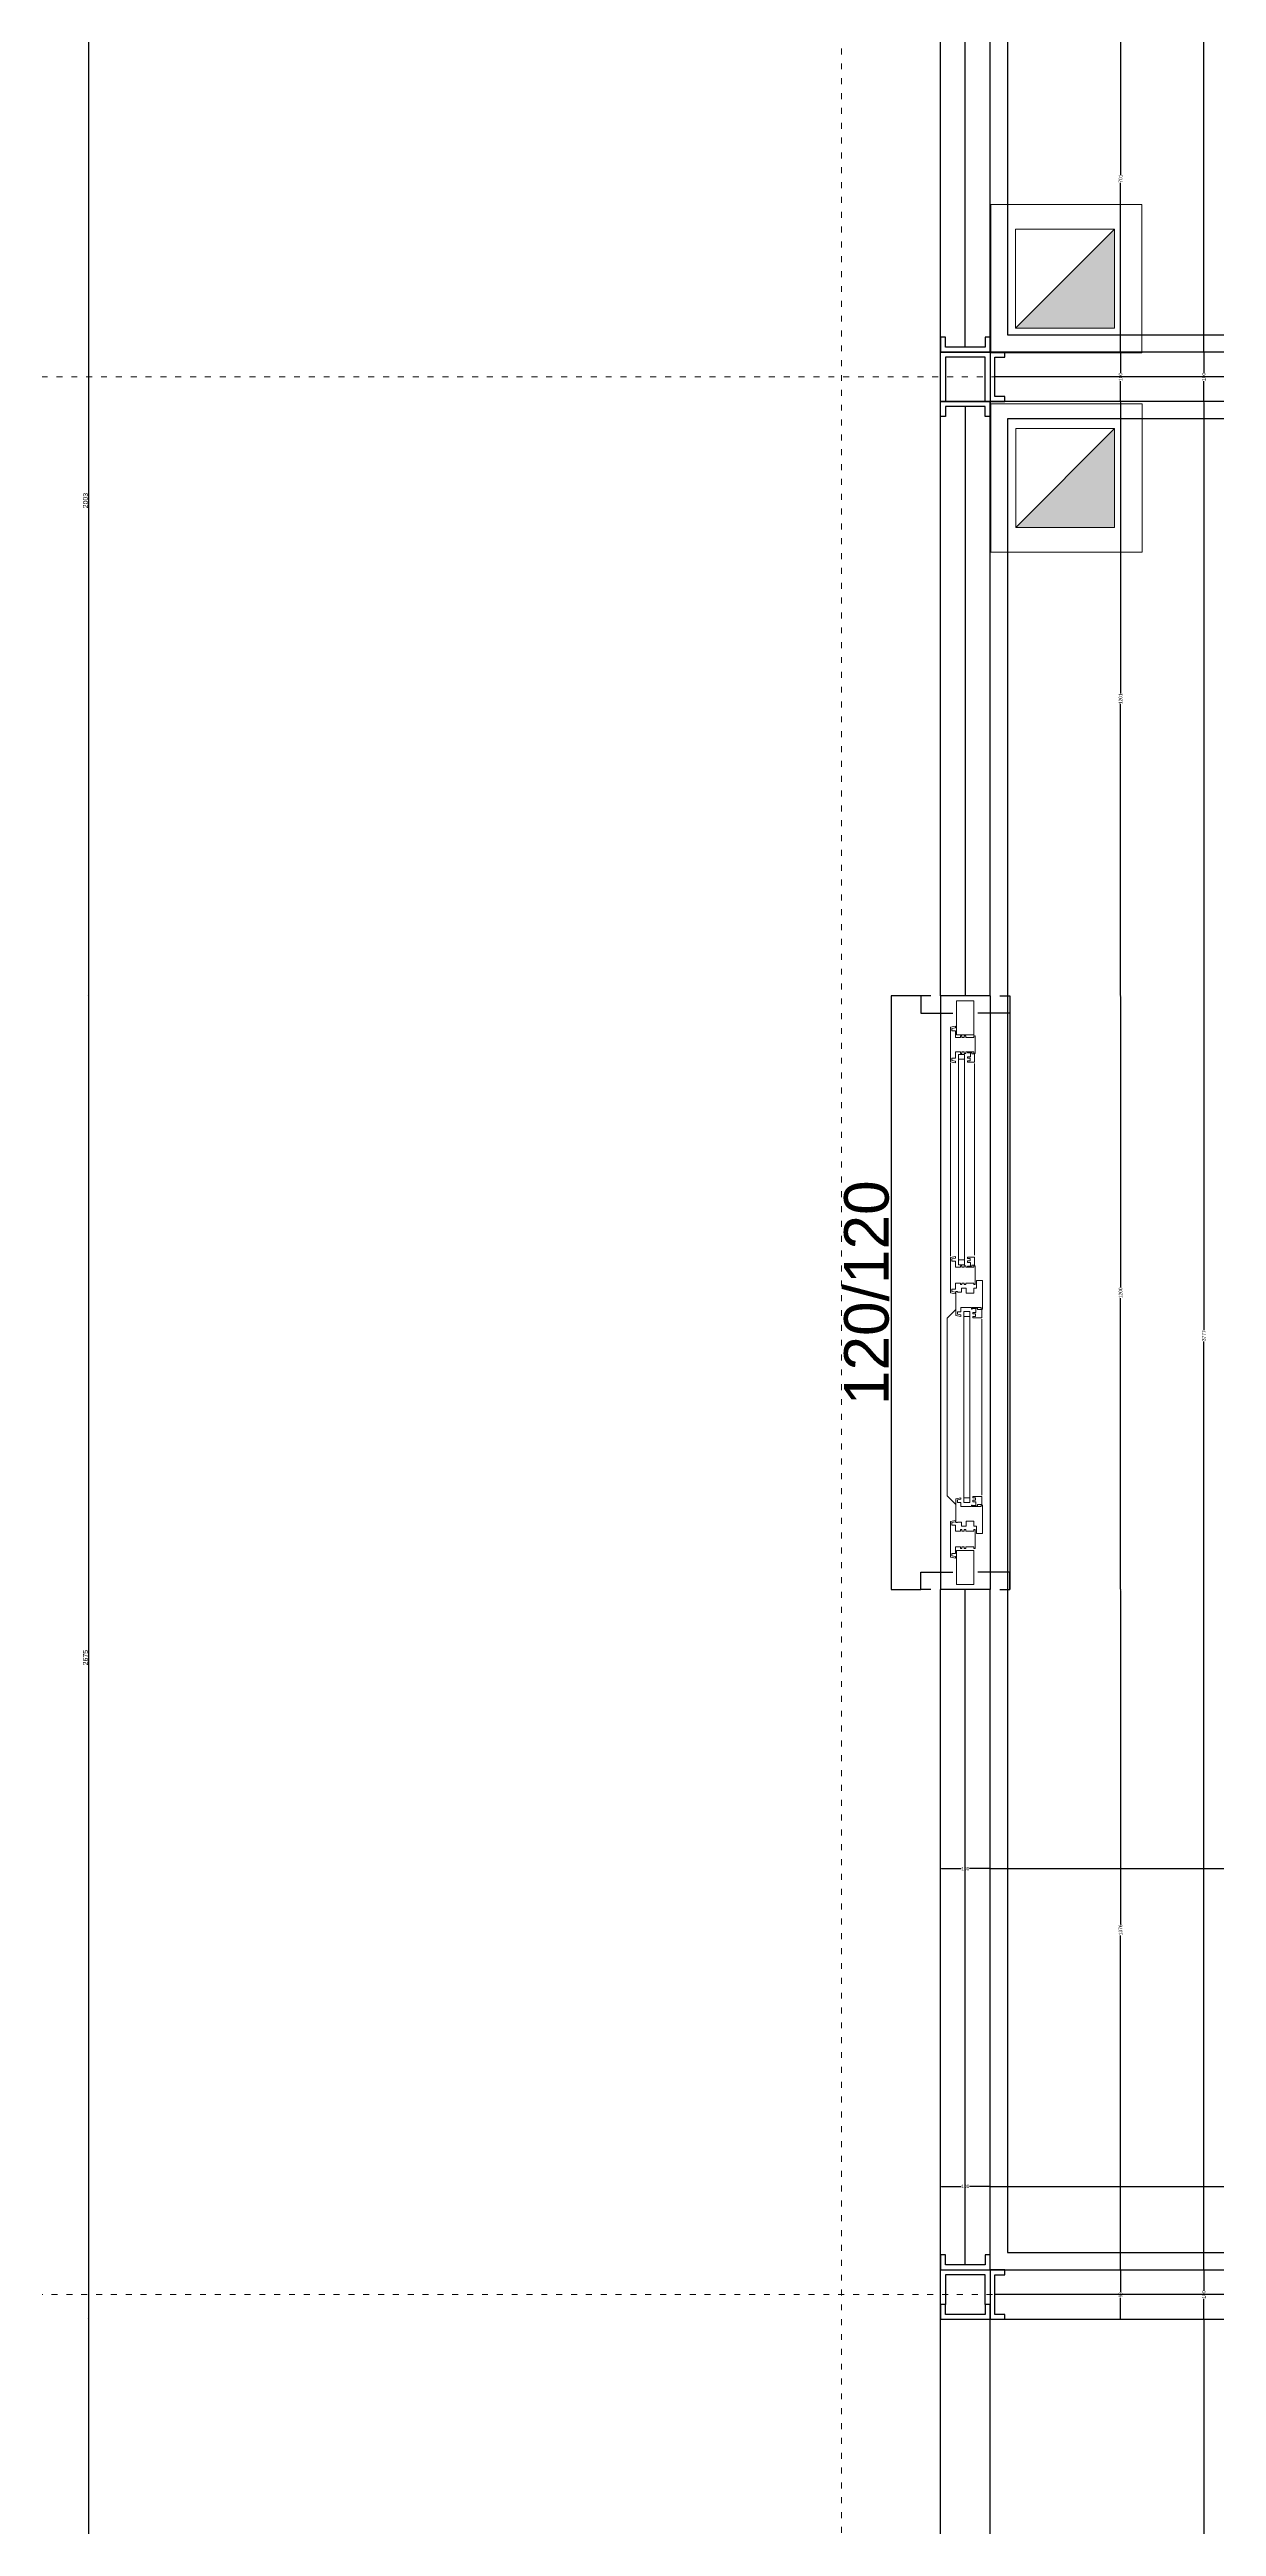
# Model space of a CAD drawing. Header units: centimetres. Extents: x -373760 to 14750, y -122502 to 29584.
# Drawn here: x -292172 to -289813, y -79512 to -74505 of the extents above; entities that cross this region are included whole.
import ezdxf
from ezdxf.enums import TextEntityAlignment as Align

# ---------------------------------------------------------------- set-up
doc = ezdxf.new("R2010")
doc.units = ezdxf.units.CM
doc.linetypes.add('ACAD_ISO03W100', pattern=[30, 12, -18])
for name, color, linetype, lineweight in [('AKSLAR-P', 211, 'Continuous', 9), ('DOGRAMA', 4, 'Continuous', 20), ('duvar', 10, 'Continuous', 25), ('PENCERE', 5, 'Continuous', 13), ('Ölçü iç KGK', 124, 'Continuous', 20)]:
    doc.layers.add(name, color=color, linetype=linetype, lineweight=lineweight)
for name, color, linetype in [('duvar-kesim', 7, 'Continuous'), ('Kolon', 7, 'Continuous'), ('penc-yazi', 7, 'Continuous'), ('siva', 121, 'Continuous'), ('TASYUNU-P', 40, 'Continuous')]:
    doc.layers.add(name, color=color, linetype=linetype)
doc.styles.get("Standard").update_dxf_attribs({"font": 'arial.ttf'})
doc.linetypes.add('BATTING', pattern='A,0.00254,-2.54,[134,ltypeshp.shx,S=2.54,R=0,X=-2.54,Y=0],-5.08,[134,ltypeshp.shx,S=2.54,R=180,X=2.54,Y=0],-2.54', length=10.16254)
doc.dimstyles.new('Aydın İç Ölçü', dxfattribs={"dimtxt": 7, "dimasz": 3, "dimexe": 0.18, "dimexo": 0.0625, "dimgap": 1, "dimtad": 0, "dimdec": 0, "dimzin": 0, "dimdsep": 46, "dimtxsty": 'Standard', "dimblk": 'DOT', "dimcen": 1, "dimse1": 1, "dimse2": 1, "dimclrd": 256, "dimclrt": 6, "dimadec": 0, "dimazin": 0, "dimtfac": 1, "dimtdec": 0, "dimtix": 1, "dimtofl": 0, "dimtmove": 0, "dimatfit": 3, "dimldrblk": 'DOT', "dimfxl": 1, "dimtolj": 1, "dimtzin": 0, "dimarcsym": 0})
doc.dimstyles.new('aydın ölçü', dxfattribs={"dimtxt": 10, "dimasz": 2.5, "dimexe": 5, "dimexo": 5, "dimtad": 1, "dimdec": 0, "dimtxsty": 'Standard', "dimblk": 'ARCHTICK', "dimcen": 2.5, "dimse1": 1, "dimse2": 1, "dimadec": 0, "dimazin": 0, "dimtfac": 1, "dimtdec": 0, "dimtix": 1, "dimtmove": 0, "dimatfit": 3, "dimfxl": 5, "dimfxlon": 1, "dimarcsym": 0})

# ---------------------------------------------------------------- blocks, each defined once
blk = doc.blocks.new('fm-win2')
at = {"color": 8, "linetype": 'Continuous'}
for p, q in [((11, 1.37), (11, 0.17)), ((11, 1.37), (54.25, 1.37)), ((11, 0.17), (54.25, 0.17)), ((12, 1.37), (12, 0.17)), ((12.75, 3), (52.5, 3)), ((53.25, 1.37), (53.25, 0.17)), ((54.25, 1.37), (54.25, 0.17)), ((63.85, 0.28), (63.85, -0.92)), ((63.85, 0.28), (103.15, 0.28)), ((64.85, 0.28), (64.85, -0.92)), ((102.15, 0.28), (102.15, -0.92)), ((103.15, 0.28), (103.15, -0.92)), ((12.85, -1.85), (52.3, -1.85)), ((63.85, -0.92), (103.15, -0.92)), ((65.4, -3.35), (101.6, -3.35))]:
    blk.add_line(p, q, dxfattribs=at)
at = {"linetype": 'Continuous'}
for points in [[(7, -1.75), (0, -1.75), (0, 1.75), (7, 1.75)], [(7.5, -1.7), (7.5, -0.1), (7.2, -0.1), (7.2, 0.2), (7.5, 0.2), (7.5, 0.7), (7.2, 0.7), (7.2, 1), (7.5, 1), (7.5, 2), (6.16, 2), (6.16, 2.7), (5.65, 2.7), (5.51, 2), (5.2, 2), (5.4, 3), (12.5, 3), (12.7, 2), (12.39, 2), (12.25, 2.7), (11.74, 2.7), (11.74, 2), (10.5, 2), (10.5, 1), (10.8, 1), (10.8, 0.7), (10.5, 0.7), (10.5, 0.2), (10.8, 0.2), (10.8, -0.1), (10.5, -0.1), (10.5, -1.7), (10.8, -1.7), (10.8, -2), (7.2, -2), (7.2, -1.7)], [(58, 2), (59.24, 2), (59.24, 2.7), (59.75, 2.7), (59.89, 2), (60.2, 2), (60, 3), (52.75, 3), (52.55, 2), (52.86, 2), (53, 2.7), (53.51, 2.7), (53.51, 2), (54.75, 2), (54.75, 1), (54.45, 1), (54.45, 0.7), (54.75, 0.7), (54.75, 0.2), (54.45, 0.2), (54.45, -0.1), (54.75, -0.1), (54.75, -1.69), (54.45, -1.69), (54.45, -2), (58.3, -2), (58.3, -1.69), (58, -1.69), (58, -0.1), (58.3, -0.1), (58.3, 0.2), (58, 0.2), (58, 0.7), (58.3, 0.7), (58.3, 1), (58, 1)], [(63.05, -1.25), (63.05, 0.9), (63.89, 0.9), (63.89, 1.6), (64.4, 1.6), (64.54, 0.9), (64.85, 0.9), (64.65, 1.9), (59.75, 1.9), (59.75, 1.6), (59.85, 1.6), (59.85, 0.8), (59.05, 0.8), (59.05, -0.2), (60.05, -0.2), (60.05, -1.75), (59.05, -1.75), (59.05, -2.25), (57.5, -2.25), (57.5, -3.5), (63.35, -3.5), (63.35, -3.2), (63.05, -3.2), (63.05, -1.4), (63.35, -1.4), (63.35, -1.25)], [(103.95, -1.4), (103.65, -1.4), (103.65, -1.25), (103.95, -1.25), (103.95, 0.9), (103.11, 0.9), (103.11, 1.6), (102.6, 1.6), (102.46, 0.9), (102.15, 0.9), (102.35, 1.9), (107.25, 1.9), (107.25, 1.6), (107.15, 1.6), (107.15, 0.8), (107.95, 0.8), (107.95, -0.2), (106.95, -0.2), (106.95, -1.75), (107.95, -1.75), (107.95, -2.25), (109.5, -2.25), (109.5, -3.5), (103.65, -3.5), (103.65, -3.2), (103.95, -3.2)], [(109, 0.7), (108.7, 0.7), (108.7, 1), (109, 1), (109, 2), (107.76, 2), (107.76, 2.7), (107.25, 2.7), (107.11, 2), (106.8, 2), (107, 3), (114.35, 3), (114.55, 2), (114.24, 2), (114.1, 2.7), (113.59, 2.7), (113.59, 2), (112.25, 2), (112.25, 1), (112.55, 1), (112.55, 0.7), (112.25, 0.7), (112.25, 0.2), (112.55, 0.2), (112.55, -0.1), (112.25, -0.1), (112.25, -1.69), (112.55, -1.69), (112.55, -2), (108.7, -2), (108.7, -1.69), (109, -1.69), (109, -0.1), (108.7, -0.1), (108.7, 0.2), (109, 0.2)], [(113, -1.75), (120, -1.75), (120, 1.75), (113, 1.75)]]:
    blk.add_lwpolyline(points, close=True, dxfattribs=at)
at = {"color": 8, "linetype": 'Continuous'}
blk.add_lwpolyline([(63.45, 1.9), (65.25, 3.7), (101.75, 3.7), (103.55, 1.9)], dxfattribs=at)
for points in [[(10.9, -1.35), (10.9, -1.85), (12.6, -1.85), (12.6, -0.45), (12.3, -0.45), (12.3, -0.95), (11.8, -0.95), (11.8, -0.45), (11.5, -0.45), (11.5, -1.05), (10.7, -1.05), (10.7, -0.45), (10.6, -0.45), (10.6, -1.35)], [(54.35, -1.35), (54.35, -1.85), (52.65, -1.85), (52.65, -0.45), (52.95, -0.45), (52.95, -0.95), (53.45, -0.95), (53.45, -0.45), (53.75, -0.45), (53.75, -1.05), (54.55, -1.05), (54.55, -0.45), (54.65, -0.45), (54.65, -1.35)], [(63.15, -2.45), (63.45, -2.45), (63.45, -3.35), (65.15, -3.35), (65.15, -1.55), (64.85, -1.55), (64.85, -2.05), (64.35, -2.05), (64.35, -1.55), (64.05, -1.55), (64.05, -2.15), (63.25, -2.15), (63.25, -1.55), (63.15, -1.55)], [(103.85, -2.45), (103.55, -2.45), (103.55, -3.35), (101.85, -3.35), (101.85, -1.55), (102.15, -1.55), (102.15, -2.05), (102.65, -2.05), (102.65, -1.55), (102.95, -1.55), (102.95, -2.15), (103.75, -2.15), (103.75, -1.55), (103.85, -1.55)]]:
    blk.add_lwpolyline(points, close=True, dxfattribs=at)
blk = doc.blocks.new('_ArchTick')
at = {"color": 0, "linetype": 'ByBlock', "const_width": 0.15}
blk.add_lwpolyline([(-0.5, -0.5), (0.5, 0.5)], dxfattribs=at)
blk = doc.blocks.new('*D369')
at = {"layer": 'Defpoints', "color": 0, "ltscale": 0.5, "transparency": 16777216}
for p in [(-290370.8, -74415.8), (-292093.4, -76418.5), (-290370.8, -76418.5)]:
    blk.add_point(p, dxfattribs=at)
at = {"layer": 'Ölçü iç KGK', "color": 0, "lineweight": -2, "ltscale": 0.5, "transparency": 16777216}
blk.add_line((-292093.4, -74415.8), (-292093.4, -76418.5), dxfattribs=at)
at = {"layer": 'Ölçü iç KGK', "color": 0, "lineweight": -2, "ltscale": 0.5, "transparency": 16777216, "xscale": 2.5, "yscale": 2.5, "zscale": 2.5}
for p, rotation in [((-292093.4, -74415.8), 90), ((-292093.4, -76418.5), 270)]:
    blk.add_blockref('_ArchTick', p, dxfattribs=dict(at, rotation=rotation))
at = {"layer": 'Ölçü iç KGK', "color": 0, "lineweight": -2, "ltscale": 0.5, "transparency": 16777216, "insert": (-292099.1, -75417.1), "char_height": 10, "attachment_point": 5, "rotation": 90}
blk.add_mtext('2003', dxfattribs=at)
blk = doc.blocks.new('*D370')
at = {"layer": 'Defpoints', "color": 0, "ltscale": 0.5, "transparency": 16777216}
for p in [(-290370.8, -76418.5), (-292093.4, -79093.5), (-290370.8, -79093.5)]:
    blk.add_point(p, dxfattribs=at)
at = {"layer": 'Ölçü iç KGK', "color": 0, "lineweight": -2, "ltscale": 0.5, "transparency": 16777216}
blk.add_line((-292093.4, -76418.5), (-292093.4, -79093.5), dxfattribs=at)
at = {"layer": 'Ölçü iç KGK', "color": 0, "lineweight": -2, "ltscale": 0.5, "transparency": 16777216, "xscale": 2.5, "yscale": 2.5, "zscale": 2.5}
for p, rotation in [((-292093.4, -76418.5), 90), ((-292093.4, -79093.5), 270)]:
    blk.add_blockref('_ArchTick', p, dxfattribs=dict(at, rotation=rotation))
at = {"layer": 'Ölçü iç KGK', "color": 0, "lineweight": -2, "ltscale": 0.5, "transparency": 16777216, "insert": (-292099.1, -77756), "char_height": 10, "attachment_point": 5, "rotation": 90}
blk.add_mtext('2675', dxfattribs=at)
blk = doc.blocks.new('*D371')
at = {"layer": 'Defpoints', "color": 0, "ltscale": 0.5, "transparency": 16777216}
for p in [(-290370.8, -79093.5), (-292093.4, -80615.3), (-290370.8, -80615.3)]:
    blk.add_point(p, dxfattribs=at)
at = {"layer": 'Ölçü iç KGK', "color": 0, "lineweight": -2, "ltscale": 0.5, "transparency": 16777216}
blk.add_line((-292093.4, -79093.5), (-292093.4, -80615.3), dxfattribs=at)
at = {"layer": 'Ölçü iç KGK', "color": 0, "lineweight": -2, "ltscale": 0.5, "transparency": 16777216, "xscale": 2.5, "yscale": 2.5, "zscale": 2.5}
for p, rotation in [((-292093.4, -79093.5), 90), ((-292093.4, -80615.3), 270)]:
    blk.add_blockref('_ArchTick', p, dxfattribs=dict(at, rotation=rotation))
at = {"layer": 'Ölçü iç KGK', "color": 0, "lineweight": -2, "ltscale": 0.5, "transparency": 16777216, "insert": (-292099.1, -79854.4), "char_height": 10, "attachment_point": 5, "rotation": 90}
blk.add_mtext('1522', dxfattribs=at)
blk = doc.blocks.new('*D382')
at = {"layer": 'Defpoints', "color": 0, "ltscale": 0.5, "transparency": 16777216}
for p in [(-290370.8, -79093.5), (-288970.2, -79093.5), (-288970.2, -82734.8)]:
    blk.add_point(p, dxfattribs=at)
at = {"layer": 'Ölçü iç KGK', "color": 0, "lineweight": -2, "ltscale": 0.5, "transparency": 16777216}
blk.add_line((-290370.8, -82734.8), (-288970.2, -82734.8), dxfattribs=at)
at = {"layer": 'Ölçü iç KGK', "color": 0, "lineweight": -2, "ltscale": 0.5, "transparency": 16777216, "xscale": 2.5, "yscale": 2.5, "zscale": 2.5, "rotation": 180}
blk.add_blockref('_ArchTick', (-290370.8, -82734.8), dxfattribs=at)
at = {"layer": 'Ölçü iç KGK', "color": 0, "lineweight": -2, "ltscale": 0.5, "transparency": 16777216, "xscale": 2.5, "yscale": 2.5, "zscale": 2.5}
blk.add_blockref('_ArchTick', (-288970.2, -82734.8), dxfattribs=at)
at = {"layer": 'Ölçü iç KGK', "color": 0, "lineweight": -2, "ltscale": 0.5, "transparency": 16777216, "insert": (-289670.5, -82729.1), "char_height": 10, "attachment_point": 5}
blk.add_mtext('1401', dxfattribs=at)
blk = doc.blocks.new('_Dot')
at = {"color": 0, "linetype": 'ByBlock', "lineweight": -2}
blk.add_line((-0.5, 0), (-1, 0), dxfattribs=at)
at = {"color": 0, "linetype": 'ByBlock', "const_width": 0.5}
blk.add_lwpolyline([(-0.25, 0, 1), (0.25, 0, 1)], format="xyb", close=True, dxfattribs=at)
blk = doc.blocks.new('*D400')
at = {"layer": 'Defpoints', "color": 0, "ltscale": 0.5, "transparency": 16777216}
for p in [(-289838.8, -72543.5), (-289838.8, -75117), (-289838.8, -75117)]:
    blk.add_point(p, dxfattribs=at)
at = {"layer": 'Ölçü iç KGK', "lineweight": -2, "ltscale": 0.5, "transparency": 16777216}
for p, q in [((-289838.8, -72546.5), (-289838.8, -73818.8)), ((-289838.8, -75114), (-289838.8, -73841.8))]:
    blk.add_line(p, q, dxfattribs=at)
at = {"layer": 'Ölçü iç KGK', "lineweight": -2, "ltscale": 0.5, "transparency": 16777216, "xscale": 3, "yscale": 3, "zscale": 3}
for p, rotation in [((-289838.8, -72543.5), 90), ((-289838.8, -75117), 270)]:
    blk.add_blockref('_Dot', p, dxfattribs=dict(at, rotation=rotation))
at = {"layer": 'Ölçü iç KGK', "color": 6, "lineweight": -2, "ltscale": 0.5, "transparency": 16777216, "insert": (-289838.8, -73830.3), "char_height": 7, "attachment_point": 5, "rotation": 90}
blk.add_mtext('\\A1;2574', dxfattribs=at)
blk = doc.blocks.new('*D401')
at = {"layer": 'Defpoints', "color": 0, "ltscale": 0.5, "transparency": 16777216}
for p in [(-289838.8, -75117), (-289838.8, -75217), (-289838.8, -75217)]:
    blk.add_point(p, dxfattribs=at)
at = {"layer": 'Ölçü iç KGK', "lineweight": -2, "ltscale": 0.5, "transparency": 16777216}
for p, q in [((-289838.8, -75120), (-289838.8, -75158.6)), ((-289838.8, -75214), (-289838.8, -75175.4))]:
    blk.add_line(p, q, dxfattribs=at)
at = {"layer": 'Ölçü iç KGK', "lineweight": -2, "ltscale": 0.5, "transparency": 16777216, "xscale": 3, "yscale": 3, "zscale": 3}
for p, rotation in [((-289838.8, -75117), 90), ((-289838.8, -75217), 270)]:
    blk.add_blockref('_Dot', p, dxfattribs=dict(at, rotation=rotation))
at = {"layer": 'Ölçü iç KGK', "color": 6, "lineweight": -2, "ltscale": 0.5, "transparency": 16777216, "insert": (-289838.8, -75167), "char_height": 7, "attachment_point": 5, "rotation": 90}
blk.add_mtext('\\A1;100', dxfattribs=at)
blk = doc.blocks.new('*D402')
at = {"layer": 'Defpoints', "color": 0, "ltscale": 0.5, "transparency": 16777216}
for p in [(-289838.8, -75217), (-289838.8, -78993.5), (-289838.8, -78993.5)]:
    blk.add_point(p, dxfattribs=at)
at = {"layer": 'Ölçü iç KGK', "lineweight": -2, "ltscale": 0.5, "transparency": 16777216}
for p, q in [((-289838.8, -75220), (-289838.8, -77093.8)), ((-289838.8, -78990.5), (-289838.8, -77116.7))]:
    blk.add_line(p, q, dxfattribs=at)
at = {"layer": 'Ölçü iç KGK', "lineweight": -2, "ltscale": 0.5, "transparency": 16777216, "xscale": 3, "yscale": 3, "zscale": 3}
for p, rotation in [((-289838.8, -75217), 90), ((-289838.8, -78993.5), 270)]:
    blk.add_blockref('_Dot', p, dxfattribs=dict(at, rotation=rotation))
at = {"layer": 'Ölçü iç KGK', "color": 6, "lineweight": -2, "ltscale": 0.5, "transparency": 16777216, "insert": (-289838.8, -77105.3), "char_height": 7, "attachment_point": 5, "rotation": 90}
blk.add_mtext('\\A1;3777', dxfattribs=at)
blk = doc.blocks.new('*D403')
at = {"layer": 'Defpoints', "color": 0, "ltscale": 0.5, "transparency": 16777216}
for p in [(-289838.8, -78993.5), (-289838.8, -79093.5), (-289838.8, -79093.5)]:
    blk.add_point(p, dxfattribs=at)
at = {"layer": 'Ölçü iç KGK', "lineweight": -2, "ltscale": 0.5, "transparency": 16777216}
for p, q in [((-289838.8, -78996.5), (-289838.8, -79035.2)), ((-289838.8, -79090.5), (-289838.8, -79051.9))]:
    blk.add_line(p, q, dxfattribs=at)
at = {"layer": 'Ölçü iç KGK', "lineweight": -2, "ltscale": 0.5, "transparency": 16777216, "xscale": 3, "yscale": 3, "zscale": 3}
for p, rotation in [((-289838.8, -78993.5), 90), ((-289838.8, -79093.5), 270)]:
    blk.add_blockref('_Dot', p, dxfattribs=dict(at, rotation=rotation))
at = {"layer": 'Ölçü iç KGK', "color": 6, "lineweight": -2, "ltscale": 0.5, "transparency": 16777216, "insert": (-289838.8, -79043.5), "char_height": 7, "attachment_point": 5, "rotation": 90}
blk.add_mtext('\\A1;100', dxfattribs=at)
blk = doc.blocks.new('*D404')
at = {"layer": 'Defpoints', "color": 0, "ltscale": 0.5, "transparency": 16777216}
for p in [(-289838.8, -79093.5), (-289839.6, -80514.9), (-289838.8, -80514.9)]:
    blk.add_point(p, dxfattribs=at)
at = {"layer": 'Ölçü iç KGK', "lineweight": -2, "ltscale": 0.5, "transparency": 16777216}
for p, q in [((-289838.8, -79096.5), (-289838.8, -79793.8)), ((-289838.8, -80511.9), (-289838.8, -79814.7))]:
    blk.add_line(p, q, dxfattribs=at)
at = {"layer": 'Ölçü iç KGK', "lineweight": -2, "ltscale": 0.5, "transparency": 16777216, "xscale": 3, "yscale": 3, "zscale": 3}
for p, rotation in [((-289838.8, -79093.5), 90), ((-289838.8, -80514.9), 270)]:
    blk.add_blockref('_Dot', p, dxfattribs=dict(at, rotation=rotation))
at = {"layer": 'Ölçü iç KGK', "color": 6, "lineweight": -2, "ltscale": 0.5, "transparency": 16777216, "insert": (-289838.8, -79804.2), "char_height": 7, "attachment_point": 5, "rotation": 90}
blk.add_mtext('\\A1;1421', dxfattribs=at)
blk = doc.blocks.new('*D422')
at = {"layer": 'Defpoints', "color": 0, "ltscale": 0.5, "transparency": 16777216}
for p in [(-290370.8, -78186.7), (-290270.8, -78182.6), (-290270.8, -78186.7)]:
    blk.add_point(p, dxfattribs=at)
at = {"layer": 'Ölçü iç KGK', "lineweight": -2, "ltscale": 0.5, "transparency": 16777216}
for p, q in [((-290367.8, -78182.6), (-290329.2, -78182.6)), ((-290273.8, -78182.6), (-290312.5, -78182.6))]:
    blk.add_line(p, q, dxfattribs=at)
at = {"layer": 'Ölçü iç KGK', "lineweight": -2, "ltscale": 0.5, "transparency": 16777216, "xscale": 3, "yscale": 3, "zscale": 3, "rotation": 180}
blk.add_blockref('_Dot', (-290370.8, -78182.6), dxfattribs=at)
at = {"layer": 'Ölçü iç KGK', "lineweight": -2, "ltscale": 0.5, "transparency": 16777216, "xscale": 3, "yscale": 3, "zscale": 3}
blk.add_blockref('_Dot', (-290270.8, -78182.6), dxfattribs=at)
at = {"layer": 'Ölçü iç KGK', "color": 6, "lineweight": -2, "ltscale": 0.5, "transparency": 16777216, "insert": (-290320.8, -78182.6), "char_height": 7, "attachment_point": 5}
blk.add_mtext('\\A1;100', dxfattribs=at)
blk = doc.blocks.new('*D423')
at = {"layer": 'Defpoints', "color": 0, "ltscale": 0.5, "transparency": 16777216}
for p in [(-290270.8, -78186.7), (-286270.8, -78182.6), (-286270.8, -78182.6)]:
    blk.add_point(p, dxfattribs=at)
at = {"layer": 'Ölçü iç KGK', "lineweight": -2, "ltscale": 0.5, "transparency": 16777216}
for p, q in [((-290267.8, -78182.6), (-288282.4, -78182.6)), ((-286273.8, -78182.6), (-288259.3, -78182.6))]:
    blk.add_line(p, q, dxfattribs=at)
at = {"layer": 'Ölçü iç KGK', "lineweight": -2, "ltscale": 0.5, "transparency": 16777216, "xscale": 3, "yscale": 3, "zscale": 3, "rotation": 180}
blk.add_blockref('_Dot', (-290270.8, -78182.6), dxfattribs=at)
at = {"layer": 'Ölçü iç KGK', "lineweight": -2, "ltscale": 0.5, "transparency": 16777216, "xscale": 3, "yscale": 3, "zscale": 3}
blk.add_blockref('_Dot', (-286270.8, -78182.6), dxfattribs=at)
at = {"layer": 'Ölçü iç KGK', "color": 6, "lineweight": -2, "ltscale": 0.5, "transparency": 16777216, "insert": (-288270.8, -78182.6), "char_height": 7, "attachment_point": 5}
blk.add_mtext('\\A1;4000', dxfattribs=at)
blk = doc.blocks.new('FDGFDGFDGF')
at = {"layer": 'DOGRAMA'}
blk.add_hatch(color=256, dxfattribs=at).paths.add_polyline_path([(-13051.68, -9217.1), (-13031.68, -9217.1), (-13031.68, -9197.1)])
blk.add_line((-13051.68, -9217.1), (-13031.68, -9197.1), dxfattribs=at)
for points in [[(-13026.13, -9222.1), (-13026.13, -9192.1), (-13056.68, -9192.1), (-13056.68, -9222.1)], [(-13031.68, -9217.1), (-13031.68, -9197.1), (-13051.68, -9197.1), (-13051.68, -9217.1)]]:
    blk.add_lwpolyline(points, close=True, dxfattribs=at)
blk = doc.blocks.new('*D437')
at = {"layer": 'Defpoints', "color": 0, "ltscale": 0.45, "transparency": 16777216}
for p in [(-292722.5, -69015.3), (-292426, -79093.5), (-290370.8, -79093.5)]:
    blk.add_point(p, dxfattribs=at)
at = {"layer": 'Ölçü iç KGK', "color": 0, "lineweight": -2, "ltscale": 0.45, "transparency": 16777216}
blk.add_line((-292426, -69015.3), (-292426, -79093.5), dxfattribs=at)
at = {"layer": 'Ölçü iç KGK', "color": 0, "lineweight": -2, "ltscale": 0.45, "transparency": 16777216, "xscale": 2.5, "yscale": 2.5, "zscale": 2.5}
for p, rotation in [((-292426, -69015.3), 90), ((-292426, -79093.5), 270)]:
    blk.add_blockref('_ArchTick', p, dxfattribs=dict(at, rotation=rotation))
at = {"layer": 'Ölçü iç KGK', "color": 0, "lineweight": -2, "ltscale": 0.45, "transparency": 16777216, "insert": (-292431.8, -74054.4), "char_height": 10, "attachment_point": 5, "rotation": 90}
blk.add_mtext('10078', dxfattribs=at)
blk = doc.blocks.new('*D438')
at = {"layer": 'Defpoints', "color": 0, "ltscale": 0.45, "transparency": 16777216}
for p in [(-290370.8, -79093.5), (-292426, -80615.3), (-292426, -80615.3)]:
    blk.add_point(p, dxfattribs=at)
at = {"layer": 'Ölçü iç KGK', "color": 0, "lineweight": -2, "ltscale": 0.45, "transparency": 16777216}
blk.add_line((-292426, -79093.5), (-292426, -80615.3), dxfattribs=at)
at = {"layer": 'Ölçü iç KGK', "color": 0, "lineweight": -2, "ltscale": 0.45, "transparency": 16777216, "xscale": 2.5, "yscale": 2.5, "zscale": 2.5}
for p, rotation in [((-292426, -79093.5), 90), ((-292426, -80615.3), 270)]:
    blk.add_blockref('_ArchTick', p, dxfattribs=dict(at, rotation=rotation))
at = {"layer": 'Ölçü iç KGK', "color": 0, "lineweight": -2, "ltscale": 0.45, "transparency": 16777216, "insert": (-292431.8, -79854.4), "char_height": 10, "attachment_point": 5, "rotation": 90}
blk.add_mtext('1522', dxfattribs=at)
blk = doc.blocks.new('*D444')
at = {"layer": 'Defpoints', "color": 0, "ltscale": 0.45, "transparency": 16777216}
for p in [(-282766.8, -79268.6), (-290370.8, -80615.3), (-282766.8, -83021.1)]:
    blk.add_point(p, dxfattribs=at)
at = {"layer": 'Ölçü iç KGK', "color": 0, "lineweight": -2, "ltscale": 0.45, "transparency": 16777216}
blk.add_line((-290370.8, -83021.1), (-282766.8, -83021.1), dxfattribs=at)
at = {"layer": 'Ölçü iç KGK', "color": 0, "lineweight": -2, "ltscale": 0.45, "transparency": 16777216, "xscale": 2.5, "yscale": 2.5, "zscale": 2.5, "rotation": 180}
blk.add_blockref('_ArchTick', (-290370.8, -83021.1), dxfattribs=at)
at = {"layer": 'Ölçü iç KGK', "color": 0, "lineweight": -2, "ltscale": 0.45, "transparency": 16777216, "xscale": 2.5, "yscale": 2.5, "zscale": 2.5}
blk.add_blockref('_ArchTick', (-282766.8, -83021.1), dxfattribs=at)
at = {"layer": 'Ölçü iç KGK', "color": 0, "lineweight": -2, "ltscale": 0.45, "transparency": 16777216, "insert": (-286568.8, -83015.3), "char_height": 10, "attachment_point": 5}
blk.add_mtext('7604', dxfattribs=at)
blk = doc.blocks.new('*D464')
at = {"layer": 'Defpoints', "color": 0, "ltscale": 0.45, "transparency": 16777216}
for p in [(-290270.8, -74415.8), (-290270.8, -75117), (-290007.1, -75117)]:
    blk.add_point(p, dxfattribs=at)
at = {"layer": 'Ölçü iç KGK', "lineweight": -2, "ltscale": 0.45, "transparency": 16777216}
for p, q in [((-290007.1, -74418.8), (-290007.1, -74758.4)), ((-290007.1, -75114), (-290007.1, -74774.5))]:
    blk.add_line(p, q, dxfattribs=at)
at = {"layer": 'Ölçü iç KGK', "lineweight": -2, "ltscale": 0.45, "transparency": 16777216, "xscale": 3, "yscale": 3, "zscale": 3}
for p, rotation in [((-290007.1, -74415.8), 90), ((-290007.1, -75117), 270)]:
    blk.add_blockref('_Dot', p, dxfattribs=dict(at, rotation=rotation))
at = {"layer": 'Ölçü iç KGK', "color": 6, "lineweight": -2, "ltscale": 0.45, "transparency": 16777216, "insert": (-290007.1, -74766.4), "char_height": 7, "attachment_point": 5, "rotation": 90}
blk.add_mtext('\\A1;701', dxfattribs=at)
blk = doc.blocks.new('*D465')
at = {"layer": 'Defpoints', "color": 0, "ltscale": 0.45, "transparency": 16777216}
for p in [(-290270.8, -75117), (-290270.8, -75217), (-290007.1, -75217)]:
    blk.add_point(p, dxfattribs=at)
at = {"layer": 'Ölçü iç KGK', "lineweight": -2, "ltscale": 0.45, "transparency": 16777216}
for p, q in [((-290007.1, -75120), (-290007.1, -75158.6)), ((-290007.1, -75214), (-290007.1, -75175.4))]:
    blk.add_line(p, q, dxfattribs=at)
at = {"layer": 'Ölçü iç KGK', "lineweight": -2, "ltscale": 0.45, "transparency": 16777216, "xscale": 3, "yscale": 3, "zscale": 3}
for p, rotation in [((-290007.1, -75117), 90), ((-290007.1, -75217), 270)]:
    blk.add_blockref('_Dot', p, dxfattribs=dict(at, rotation=rotation))
at = {"layer": 'Ölçü iç KGK', "color": 6, "lineweight": -2, "ltscale": 0.45, "transparency": 16777216, "insert": (-290007.1, -75167), "char_height": 7, "attachment_point": 5, "rotation": 90}
blk.add_mtext('\\A1;100', dxfattribs=at)
blk = doc.blocks.new('*D466')
at = {"layer": 'Defpoints', "color": 0, "ltscale": 0.45, "transparency": 16777216}
for p in [(-290270.8, -75217), (-290270.8, -76418.5), (-290007.1, -76418.5)]:
    blk.add_point(p, dxfattribs=at)
at = {"layer": 'Ölçü iç KGK', "lineweight": -2, "ltscale": 0.45, "transparency": 16777216}
for p, q in [((-290007.1, -75220), (-290007.1, -75807.3)), ((-290007.1, -76415.5), (-290007.1, -75828.2))]:
    blk.add_line(p, q, dxfattribs=at)
at = {"layer": 'Ölçü iç KGK', "lineweight": -2, "ltscale": 0.45, "transparency": 16777216, "xscale": 3, "yscale": 3, "zscale": 3}
for p, rotation in [((-290007.1, -75217), 90), ((-290007.1, -76418.5), 270)]:
    blk.add_blockref('_Dot', p, dxfattribs=dict(at, rotation=rotation))
at = {"layer": 'Ölçü iç KGK', "color": 6, "lineweight": -2, "ltscale": 0.45, "transparency": 16777216, "insert": (-290007.1, -75817.7), "char_height": 7, "attachment_point": 5, "rotation": 90}
blk.add_mtext('\\A1;1201', dxfattribs=at)
blk = doc.blocks.new('*D467')
at = {"layer": 'Defpoints', "color": 0, "ltscale": 0.45, "transparency": 16777216}
for p in [(-290270.8, -76418.5), (-290270.8, -77618.5), (-290007.1, -77618.5)]:
    blk.add_point(p, dxfattribs=at)
at = {"layer": 'Ölçü iç KGK', "lineweight": -2, "ltscale": 0.45, "transparency": 16777216}
for p, q in [((-290007.1, -76421.5), (-290007.1, -77007.3)), ((-290007.1, -77615.5), (-290007.1, -77029.6))]:
    blk.add_line(p, q, dxfattribs=at)
at = {"layer": 'Ölçü iç KGK', "lineweight": -2, "ltscale": 0.45, "transparency": 16777216, "xscale": 3, "yscale": 3, "zscale": 3}
for p, rotation in [((-290007.1, -76418.5), 90), ((-290007.1, -77618.5), 270)]:
    blk.add_blockref('_Dot', p, dxfattribs=dict(at, rotation=rotation))
at = {"layer": 'Ölçü iç KGK', "color": 6, "lineweight": -2, "ltscale": 0.45, "transparency": 16777216, "insert": (-290007.1, -77018.5), "char_height": 7, "attachment_point": 5, "rotation": 90}
blk.add_mtext('\\A1;1200', dxfattribs=at)
blk = doc.blocks.new('*D468')
at = {"layer": 'Defpoints', "color": 0, "ltscale": 0.45, "transparency": 16777216}
for p in [(-290270.8, -77618.5), (-290270.8, -78994.1), (-290007.1, -78994.1)]:
    blk.add_point(p, dxfattribs=at)
at = {"layer": 'Ölçü iç KGK', "lineweight": -2, "ltscale": 0.45, "transparency": 16777216}
for p, q in [((-290007.1, -77621.5), (-290007.1, -78295.2)), ((-290007.1, -78991.1), (-290007.1, -78317.4))]:
    blk.add_line(p, q, dxfattribs=at)
at = {"layer": 'Ölçü iç KGK', "lineweight": -2, "ltscale": 0.45, "transparency": 16777216, "xscale": 3, "yscale": 3, "zscale": 3}
for p, rotation in [((-290007.1, -77618.5), 90), ((-290007.1, -78994.1), 270)]:
    blk.add_blockref('_Dot', p, dxfattribs=dict(at, rotation=rotation))
at = {"layer": 'Ölçü iç KGK', "color": 6, "lineweight": -2, "ltscale": 0.45, "transparency": 16777216, "insert": (-290007.1, -78306.3), "char_height": 7, "attachment_point": 5, "rotation": 90}
blk.add_mtext('\\A1;1376', dxfattribs=at)
blk = doc.blocks.new('*D469')
at = {"layer": 'Defpoints', "color": 0, "ltscale": 0.45, "transparency": 16777216}
for p in [(-290270.8, -78994.1), (-290270.8, -79093.5), (-290007.1, -79093.5)]:
    blk.add_point(p, dxfattribs=at)
at = {"layer": 'Ölçü iç KGK', "lineweight": -2, "ltscale": 0.45, "transparency": 16777216}
for p, q in [((-290007.1, -78997.1), (-290007.1, -79037.8)), ((-290007.1, -79090.5), (-290007.1, -79049.9))]:
    blk.add_line(p, q, dxfattribs=at)
at = {"layer": 'Ölçü iç KGK', "lineweight": -2, "ltscale": 0.45, "transparency": 16777216, "xscale": 3, "yscale": 3, "zscale": 3}
for p, rotation in [((-290007.1, -78994.1), 90), ((-290007.1, -79093.5), 270)]:
    blk.add_blockref('_Dot', p, dxfattribs=dict(at, rotation=rotation))
at = {"layer": 'Ölçü iç KGK', "color": 6, "lineweight": -2, "ltscale": 0.45, "transparency": 16777216, "insert": (-290007.1, -79043.8), "char_height": 7, "attachment_point": 5, "rotation": 90}
blk.add_mtext('\\A1;99', dxfattribs=at)
blk = doc.blocks.new('*D489')
at = {"layer": 'Defpoints', "color": 0, "ltscale": 0.45, "transparency": 16777216}
for p in [(-290270.8, -78824.8), (-290370.8, -78928.8), (-290270.8, -78928.8)]:
    blk.add_point(p, dxfattribs=at)
at = {"layer": 'Ölçü iç KGK', "lineweight": -2, "ltscale": 0.45, "transparency": 16777216}
for p, q in [((-290367.8, -78824.8), (-290329.2, -78824.8)), ((-290273.8, -78824.8), (-290312.5, -78824.8))]:
    blk.add_line(p, q, dxfattribs=at)
at = {"layer": 'Ölçü iç KGK', "lineweight": -2, "ltscale": 0.45, "transparency": 16777216, "xscale": 3, "yscale": 3, "zscale": 3, "rotation": 180}
blk.add_blockref('_Dot', (-290370.8, -78824.8), dxfattribs=at)
at = {"layer": 'Ölçü iç KGK', "lineweight": -2, "ltscale": 0.45, "transparency": 16777216, "xscale": 3, "yscale": 3, "zscale": 3}
blk.add_blockref('_Dot', (-290270.8, -78824.8), dxfattribs=at)
at = {"layer": 'Ölçü iç KGK', "color": 6, "lineweight": -2, "ltscale": 0.45, "transparency": 16777216, "insert": (-290320.8, -78824.8), "char_height": 7, "attachment_point": 5}
blk.add_mtext('\\A1;100', dxfattribs=at)
blk = doc.blocks.new('*D490')
at = {"layer": 'Defpoints', "color": 0, "ltscale": 0.45, "transparency": 16777216}
for p in [(-288970.2, -78824.8), (-290270.8, -78928.8), (-288970.2, -78993.5)]:
    blk.add_point(p, dxfattribs=at)
at = {"layer": 'Ölçü iç KGK', "lineweight": -2, "ltscale": 0.45, "transparency": 16777216}
for p, q in [((-290267.8, -78824.8), (-289631, -78824.8)), ((-288973.2, -78824.8), (-289610.1, -78824.8))]:
    blk.add_line(p, q, dxfattribs=at)
at = {"layer": 'Ölçü iç KGK', "lineweight": -2, "ltscale": 0.45, "transparency": 16777216, "xscale": 3, "yscale": 3, "zscale": 3, "rotation": 180}
blk.add_blockref('_Dot', (-290270.8, -78824.8), dxfattribs=at)
at = {"layer": 'Ölçü iç KGK', "lineweight": -2, "ltscale": 0.45, "transparency": 16777216, "xscale": 3, "yscale": 3, "zscale": 3}
blk.add_blockref('_Dot', (-288970.2, -78824.8), dxfattribs=at)
at = {"layer": 'Ölçü iç KGK', "color": 6, "lineweight": -2, "ltscale": 0.45, "transparency": 16777216, "insert": (-289620.5, -78824.8), "char_height": 7, "attachment_point": 5}
blk.add_mtext('\\A1;1301', dxfattribs=at)

msp = doc.modelspace()

# ---------------------------------------------------------------- linework, layer by layer
at = {"layer": 'AKSLAR-P', "linetype": 'ACAD_ISO03W100'}
for p, q in [((-290370.84, -66063.45), (-290370.84, -83872.12)), ((-293837.69, -75167.02), (-276960.19, -75167.02)), ((-293727.69, -79043.54), (-276850.19, -79043.54))]:
    msp.add_line(p, q, dxfattribs=at)
at = {"layer": 'AKSLAR-P', "color": 30, "linetype": 'ACAD_ISO03W100', "true_color": 0xf26722}
msp.add_lwpolyline([(-290570.84, -68815.34), (-279672.31, -68815.34), (-279672.31, -80815.34), (-290570.84, -80815.34)], close=True, dxfattribs=at)
at = {"layer": 'duvar'}
for p, q in [((-290270.84, -75117.02), (-290270.84, -74415.82)), ((-286170.83, -75117.02), (-290370.84, -75117.02)), ((-286170.83, -75217.02), (-290370.84, -75217.02)), ((-290270.84, -76418.46), (-290270.84, -75217.02)), ((-290270.84, -78994.12), (-290270.84, -77618.46)), ((-290270.84, -78993.54), (-288970.22, -78993.54)), ((-290270.84, -79093.54), (-288970.22, -79093.54)), ((-290270.84, -80514.9), (-290270.84, -79094.12))]:
    msp.add_line(p, q, dxfattribs=at)
at = {"layer": 'duvar', "lineweight": -2, "ltscale": 0.5}
for p, q in [((-290270.84, -76418.46), (-290370.84, -76418.46)), ((-290270.84, -77618.46), (-290370.84, -77618.46))]:
    msp.add_line(p, q, dxfattribs=at)
at = {"layer": 'duvar'}
for points in [[(-290370.84, -76418.46), (-290370.84, -74415.82)], [(-279872.31, -75267.67), (-279872.31, -80615.34), (-290370.84, -80615.34), (-290370.84, -77618.46)]]:
    msp.add_lwpolyline(points, dxfattribs=at)
at = {"layer": 'duvar-kesim', "lineweight": -2, "ltscale": 0.5}
for p, q in [((-290370.84, -76418.46), (-290370.84, -77618.46)), ((-290270.84, -76418.46), (-290270.84, -77618.46))]:
    msp.add_line(p, q, dxfattribs=at)
at = {"layer": 'Kolon', "ltscale": 0.8}
for points in [[(-290360.84, -75087.02), (-290370.84, -75087.02), (-290370.84, -75117.02), (-290270.84, -75117.02), (-290270.84, -75087.02), (-290280.84, -75087.02), (-290280.84, -75107.02), (-290360.84, -75107.02), (-290360.84, -75087.02)], [(-290360.84, -75217.02), (-290370.84, -75217.02), (-290370.84, -75117.02), (-290270.84, -75117.02), (-290270.84, -75217.02), (-290280.84, -75217.02), (-290280.84, -75127.02), (-290360.84, -75127.02), (-290360.84, -75217.02)], [(-290240.84, -75127.02), (-290240.84, -75117.02), (-290270.84, -75117.02), (-290270.84, -75217.02), (-290240.84, -75217.02), (-290240.84, -75207.02), (-290260.84, -75207.02), (-290260.84, -75127.02), (-290240.84, -75127.02)], [(-290360.84, -75247.02), (-290370.84, -75247.02), (-290370.84, -75217.02), (-290270.84, -75217.02), (-290270.84, -75247.02), (-290280.84, -75247.02), (-290280.84, -75227.02), (-290360.84, -75227.02), (-290360.84, -75247.02)], [(-290360.84, -78963.54), (-290370.84, -78963.54), (-290370.84, -78993.54), (-290270.84, -78993.54), (-290270.84, -78963.54), (-290280.84, -78963.54), (-290280.84, -78983.54), (-290360.84, -78983.54), (-290360.84, -78963.54)], [(-290360.84, -79063.54), (-290370.84, -79063.54), (-290370.84, -78993.54), (-290270.84, -78993.54), (-290270.84, -79063.54), (-290280.84, -79063.54), (-290280.84, -79003.54), (-290360.84, -79003.54), (-290360.84, -79063.54)], [(-290240.84, -79003.54), (-290240.84, -78993.54), (-290270.84, -78993.54), (-290270.84, -79093.54), (-290240.84, -79093.54), (-290240.84, -79083.54), (-290260.84, -79083.54), (-290260.84, -79003.54), (-290240.84, -79003.54)], [(-290360.84, -79063.54), (-290370.84, -79063.54), (-290370.84, -79093.54), (-290270.84, -79093.54), (-290270.84, -79063.54), (-290280.84, -79063.54), (-290280.84, -79083.54), (-290360.84, -79083.54), (-290360.84, -79063.54)]]:
    msp.add_lwpolyline(points, dxfattribs=at)
at = {"layer": 'PENCERE', "lineweight": -2, "ltscale": 0.5}
for points in [[(-290410.84, -76418.46), (-290470.84, -76418.46), (-290470.84, -77618.46), (-290410.84, -77618.46)], [(-290390.84, -76418.46), (-290410.84, -76418.46), (-290410.84, -76453.46), (-290345.84, -76453.46)], [(-290250.84, -76418.46), (-290230.84, -76418.46), (-290230.84, -76453.46), (-290295.84, -76453.46)], [(-290230.84, -76418.46), (-290230.84, -77618.46)], [(-290390.84, -77618.46), (-290410.84, -77618.46), (-290410.84, -77583.46), (-290345.84, -77583.46)], [(-290250.84, -77618.46), (-290230.84, -77618.46), (-290230.84, -77583.46), (-290295.84, -77583.46)]]:
    msp.add_lwpolyline(points, dxfattribs=at)
at = {"layer": 'siva', "lineweight": -2, "ltscale": 0.45}
for points in [[(-286305.83, -72579.56), (-290235.84, -72578.55), (-290235.84, -73215.82), (-290235.84, -74415.82), (-290235.84, -75082.02), (-286305.83, -75082.02), (-286305.83, -73474.56)], [(-286305.83, -76147.02), (-286305.83, -75252.02), (-290235.84, -75252.02), (-290235.84, -76418.46), (-290235.84, -77618.46), (-290235.84, -78958.54), (-288970.22, -78958.54), (-287770.22, -78958.54), (-286305.83, -78958.54)]]:
    msp.add_lwpolyline(points, close=True, dxfattribs=at)
at = {"layer": 'TASYUNU-P', "linetype": 'BATTING', "lineweight": -2, "ltscale": 0.45}
for p, q in [((-290320.84, -75107.02), (-290320.84, -74415.82)), ((-286280.83, -75167.02), (-290260.84, -75167.02)), ((-290320.84, -75227.02), (-290320.84, -76418.46)), ((-290320.84, -78983.54), (-290320.84, -77618.46)), ((-288970.22, -79043.54), (-290260.84, -79043.54))]:
    msp.add_line(p, q, dxfattribs=at)

# ---------------------------------------------------------------- block references
at = {"layer": 'PENCERE', "lineweight": -2, "ltscale": 0.5, "xscale": 9.833333333333329, "yscale": -10, "zscale": 9.833333333333329, "rotation": 270}
msp.add_blockref('fm-win2', (-290320.84, -76428.46), dxfattribs=at)
at = {"layer": 'Ölçü iç KGK', "lineweight": -2, "xscale": 10, "yscale": 10, "zscale": 10}
for p in [(-159702.43, 17102.66), (-159702.18, 16699.46)]:
    msp.add_blockref('FDGFDGFDGF', p, dxfattribs=at)

# ---------------------------------------------------------------- texts
at = {"layer": 'penc-yazi', "lineweight": -2, "ltscale": 0.5}
msp.add_text('120/120', height=90, rotation=90, dxfattribs=at).set_placement((-290520.84, -77018.46), align=Align.MIDDLE_CENTER)

# ---------------------------------------------------------------- dimensions: what is measured, and where the dimension line sits
at = {"layer": 'Ölçü iç KGK', "lineweight": -2, "ltscale": 0.45}
dim = msp.add_linear_dim(base=(-292426.04, -79093.54), p1=(-292722.48, -69015.34), p2=(-290370.84, -79093.54), angle=90, dimstyle='aydın ölçü', dxfattribs=at)
dim.commit()
dim.dimension.update_dxf_attribs({"geometry": '*D437', "text_midpoint": (-292431.77, -74054.44)})
at = {"layer": 'Ölçü iç KGK', "lineweight": -2, "ltscale": 0.5}
for base, p1, p2, picture, middle in [((-289838.8455, -75117.02), (-289838.8455, -72543.5151), (-289838.8455, -75117.02), '*D400', (-289838.8455, -73830.2676)), ((-289838.85, -75217.02), (-289838.85, -75117.02), (-289838.85, -75217.02), '*D401', (-289838.85, -75167.02)), ((-289838.85, -78993.54), (-289838.85, -75217.02), (-289838.85, -78993.54), '*D402', (-289838.85, -77105.28)), ((-289838.85, -79093.54), (-289838.85, -78993.54), (-289838.85, -79093.54), '*D403', (-289838.85, -79043.54)), ((-289838.85, -80514.93), (-289838.85, -79093.54), (-289839.63, -80514.93), '*D404', (-289838.85, -79804.23))]:
    dim = msp.add_linear_dim(base=base, p1=p1, p2=p2, angle=90, dimstyle='Aydın İç Ölçü', dxfattribs=at)
    dim.commit()
    dim.dimension.update_dxf_attribs({"geometry": picture, "text_midpoint": middle})
for base, p1, p2, picture, middle in [((-292093.36, -76418.46), (-290370.84, -74415.82), (-290370.84, -76418.46), '*D369', (-292099.09, -75417.14)), ((-292093.36, -79093.54), (-290370.84, -76418.46), (-290370.84, -79093.54), '*D370', (-292099.09, -77756)), ((-292093.36, -80615.34), (-290370.84, -79093.54), (-290370.84, -80615.34), '*D371', (-292099.09, -79854.44))]:
    dim = msp.add_linear_dim(base=base, p1=p1, p2=p2, angle=90, dimstyle='aydın ölçü', override={"dimtmove": 1}, dxfattribs=at)
    dim.commit()
    dim.dimension.update_dxf_attribs({"geometry": picture, "text_midpoint": middle})
at = {"layer": 'Ölçü iç KGK', "lineweight": -2, "ltscale": 0.45}
for base, p1, p2, dimstyle, picture, middle in [((-290007.1, -75117.02), (-290270.84, -74415.82), (-290270.84, -75117.02), 'Aydın İç Ölçü', '*D464', (-290007.1, -74766.42)), ((-290007.1, -75217.02), (-290270.84, -75117.02), (-290270.84, -75217.02), 'Aydın İç Ölçü', '*D465', (-290007.1, -75167.02)), ((-290007.1, -76418.46), (-290270.84, -75217.02), (-290270.84, -76418.46), 'Aydın İç Ölçü', '*D466', (-290007.1, -75817.74)), ((-290007.1, -77618.46), (-290270.84, -76418.46), (-290270.84, -77618.46), 'Aydın İç Ölçü', '*D467', (-290007.1, -77018.46)), ((-290007.1, -78994.12), (-290270.84, -77618.46), (-290270.84, -78994.12), 'Aydın İç Ölçü', '*D468', (-290007.1, -78306.29)), ((-290007.1, -79093.54), (-290270.84, -78994.12), (-290270.84, -79093.54), 'Aydın İç Ölçü', '*D469', (-290007.1, -79043.83)), ((-292426.04, -80615.34), (-290370.84, -79093.54), (-292426.04, -80615.34), 'aydın ölçü', '*D438', (-292431.77, -79854.44))]:
    dim = msp.add_linear_dim(base=base, p1=p1, p2=p2, angle=90, dimstyle=dimstyle, override={"dimtmove": 1}, dxfattribs=at)
    dim.commit()
    dim.dimension.update_dxf_attribs({"geometry": picture, "text_midpoint": middle})
at = {"layer": 'Ölçü iç KGK', "lineweight": -2, "ltscale": 0.5}
for base, p1, p2, dimstyle, picture, middle in [((-290270.84, -78182.56), (-290370.84, -78186.74), (-290270.84, -78186.74), 'Aydın İç Ölçü', '*D422', (-290320.84, -78182.56)), ((-286270.83, -78182.56), (-290270.84, -78186.74), (-286270.83, -78182.56), 'Aydın İç Ölçü', '*D423', (-288270.84, -78182.56)), ((-288970.22, -82734.79), (-290370.84, -79093.54), (-288970.22, -79093.54), 'aydın ölçü', '*D382', (-289670.53, -82729.06))]:
    dim = msp.add_linear_dim(base=base, p1=p1, p2=p2, dimstyle=dimstyle, dxfattribs=at)
    dim.commit()
    dim.dimension.update_dxf_attribs({"geometry": picture, "text_midpoint": middle})
at = {"layer": 'Ölçü iç KGK', "lineweight": -2, "ltscale": 0.45}
for base, p1, p2, dimstyle, picture, middle in [((-290270.84, -78824.78), (-290370.84, -78928.79), (-290270.84, -78928.79), 'Aydın İç Ölçü', '*D489', (-290320.84, -78824.78)), ((-282766.83, -83021.06), (-290370.84, -80615.34), (-282766.83, -79268.61), 'aydın ölçü', '*D444', (-286568.84, -83015.33))]:
    dim = msp.add_linear_dim(base=base, p1=p1, p2=p2, dimstyle=dimstyle, dxfattribs=at)
    dim.commit()
    dim.dimension.update_dxf_attribs({"geometry": picture, "text_midpoint": middle})
dim = msp.add_linear_dim(base=(-288970.22, -78824.78), p1=(-290270.84, -78928.79), p2=(-288970.22, -78993.54), dimstyle='Aydın İç Ölçü', override={"dimtmove": 1}, dxfattribs=at)
dim.commit()
dim.dimension.update_dxf_attribs({"geometry": '*D490', "text_midpoint": (-289620.53, -78824.78)})

doc.saveas('drawing.dxf')
